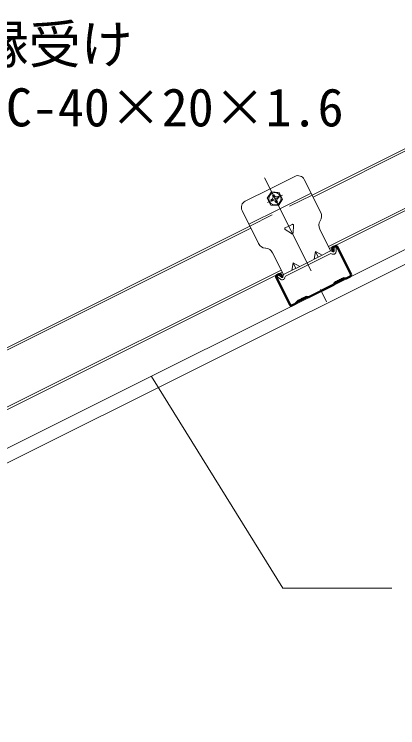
# Model space of a CAD drawing. Units: millimetres, scale not verified. Extents: x -2895 to 2955, y -2104 to 2057.
# Drawn here: x 1907 to 2183, y -1042 to -528 of the extents above; entities that cross this region are included whole.
import ezdxf
from ezdxf.enums import TextEntityAlignment as Align

# ---------------------------------------------------------------- set-up
doc = ezdxf.new("R2010")
doc.units = ezdxf.units.MM
doc.header["$LTSCALE"] = 15
doc.linetypes.add('CHAIN1', pattern=[8, 5, -1, 1, -1])
doc.linetypes.add('DASHED1', pattern=[1.8, 1.2, -0.6])
for name, color, linetype, lineweight in [('3-0_中心線', 4, 'CHAIN1', 9), ('3-2_野縁受け', 3, 'Continuous', 18), ('3-3_野縁', 2, 'Continuous', 25), ('3-6_文字', 7, 'Continuous', 18), ('3-8_パネル', 7, 'Continuous', 18), ('3-A_クリップ', 7, 'Continuous', 18), ('3-B_ビス', 4, 'Continuous', 9)]:
    doc.layers.add(name, color=color, linetype=linetype, lineweight=lineweight)
doc.styles.add('ＭＳ ゴシック', font='')
doc.styles.get('ＭＳ ゴシック').set_extended_font_data('MS Gothic')

msp = doc.modelspace()

# ---------------------------------------------------------------- linework, layer by layer
at = {"layer": '3-0_中心線'}
for p, q in [((2086.68, -646), (2131.45, -735.55)), ((2088.89, -663.84), (2099.63, -658.48))]:
    msp.add_line(p, q, dxfattribs=at)
at = {"layer": '3-2_野縁受け'}
for p, q in [((2120.91, -658.57), (2296.74, -570.65)), ((2121.63, -660), (2297.46, -572.08)), ((2132.72, -695.6), (2313.91, -605)), ((2133.43, -697.03), (2314.63, -606.43)), ((1849.9, -794.07), (2076.19, -680.93)), ((1850.62, -795.5), (2076.91, -682.36)), ((1867.04, -828.43), (2098.73, -712.59)), ((1869.58, -828.95), (2099.45, -714.02))]:
    msp.add_line(p, q, dxfattribs=at)
at = {"layer": '3-3_野縁'}
for p, q in [((2135.22, -698.37), (2135.67, -699.26)), ((2135.67, -699.26), (2136.39, -698.9)), ((2135.94, -698.01), (2136.39, -698.9)), ((2137.46, -695.01), (2136.12, -695.68)), ((2137.82, -695.73), (2136.48, -696.4)), ((2148.6, -715.72), (2138.76, -696.04)), ((2149.31, -715.36), (2139.47, -695.68)), ((2094.75, -718.04), (2104.59, -737.72)), ((2096.76, -715.36), (2095.42, -716.03)), ((2095.47, -717.69), (2105.31, -737.36)), ((2097.12, -716.08), (2095.78, -716.75)), ((2099.18, -717.51), (2098.73, -716.61)), ((2099.18, -717.51), (2099.89, -717.15)), ((2099.89, -717.15), (2099.45, -716.26)), ((2141.06, -719.57), (2140.98, -719.56)), ((2141.34, -719.43), (2141.39, -719.36)), ((2142.43, -719.65), (2142.35, -719.64)), ((2142.5, -718.85), (2142.42, -718.85)), ((2142.78, -718.71), (2142.82, -718.64)), ((2143.45, -719.14), (2143.5, -719.07)), ((2143.71, -718.13), (2145.41, -718.06)), ((2145.68, -718.85), (2143.74, -718.93)), ((2145.53, -718.04), (2148.28, -716.66)), ((2145.68, -718.85), (2148.64, -717.37)), ((2118.52, -731.54), (2136.01, -722.8)), ((2118.67, -732.36), (2136.57, -723.41)), ((2137.17, -721.4), (2136.1, -722.72)), ((2137.79, -721.9), (2136.57, -723.41)), ((2138.13, -721.8), (2138.05, -721.79)), ((2138.2, -721), (2138.12, -720.99)), ((2138.48, -720.86), (2138.53, -720.79)), ((2139.16, -721.28), (2139.2, -721.21)), ((2139.57, -721.08), (2139.48, -721.07)), ((2139.63, -720.28), (2139.55, -720.28)), ((2139.91, -720.14), (2139.96, -720.07)), ((2140.59, -720.57), (2140.64, -720.5)), ((2141, -720.36), (2140.92, -720.36)), ((2142.02, -719.85), (2142.07, -719.78)), ((2110.16, -734.9), (2109.09, -736.22)), ((2111.19, -734.5), (2111.11, -734.5)), ((2111.47, -734.36), (2111.51, -734.3)), ((2112.15, -734.79), (2112.19, -734.72)), ((2112.55, -734.59), (2112.47, -734.58)), ((2112.62, -733.79), (2112.54, -733.78)), ((2112.9, -733.65), (2112.94, -733.58)), ((2113.58, -734.07), (2113.62, -734)), ((2113.98, -733.87), (2113.9, -733.86)), ((2114.05, -733.07), (2113.97, -733.07)), ((2114.33, -732.93), (2114.38, -732.86)), ((2115.01, -733.36), (2115.05, -733.29)), ((2115.42, -733.16), (2115.33, -733.15)), ((2115.48, -732.36), (2115.4, -732.35)), ((2115.76, -732.22), (2115.81, -732.15)), ((2116.44, -732.64), (2116.49, -732.57)), ((2116.7, -731.63), (2118.4, -731.57)), ((2116.73, -732.43), (2118.67, -732.36)), ((2106.24, -737.68), (2109, -736.3)), ((2106.6, -738.39), (2109.56, -736.91)), ((2109.56, -736.91), (2110.78, -735.4)), ((2111.12, -735.3), (2111.04, -735.29))]:
    msp.add_line(p, q, dxfattribs=at)
for centre, radius, start, end in [((2137.01, -697.47), 2, 116.565, 206.5651), ((2137.01, -697.47), 1.2, 116.565, 206.5651), ((2138.13, -696.36), 1.5, 26.565, 116.565), ((2138.13, -696.36), 0.7, 26.565, 116.565), ((2096.09, -717.37), 1.5, 116.565, 206.5651), ((2096.09, -717.37), 0.7, 116.565, 206.5651), ((2097.66, -717.15), 2, 26.565, 116.565), ((2097.66, -717.15), 1.2, 26.565, 116.565), ((2140.89, -720.66), 1.1, 85.0891, 116.565), ((2141.09, -719.27), 0.3, 265.0891, 328.041), ((2142.32, -719.94), 1.1, 85.0891, 148.041), ((2142.32, -719.94), 0.3, 85.0891, 148.041), ((2142.52, -718.55), 1.1, 265.0891, 328.041), ((2142.52, -718.55), 0.3, 265.0891, 328.041), ((2143.75, -719.23), 1.1, 92.1185, 148.041), ((2143.75, -719.23), 0.3, 92.1185, 148.041), ((2145.4, -717.76), 0.3, 272.1185, 296.565), ((2145.4, -717.76), 1.1, 272.1185, 296.565), ((2147.97, -716.03), 0.7, 296.565, 26.565), ((2147.97, -716.03), 1.5, 296.565, 26.565), ((2135.87, -722.53), 0.3, 296.565, 321.0116), ((2135.87, -722.53), 1.1, 296.9491, 321.0116), ((2138.03, -722.09), 1.1, 85.0891, 141.0116), ((2138.03, -722.09), 0.3, 85.0891, 141.0116), ((2138.23, -720.7), 1.1, 265.0891, 328.041), ((2138.23, -720.7), 0.3, 265.0891, 328.041), ((2139.46, -721.37), 1.1, 85.0891, 148.041), ((2139.46, -721.37), 0.3, 85.0891, 148.041), ((2139.66, -719.98), 1.1, 265.0891, 328.041), ((2139.66, -719.98), 0.3, 265.0891, 328.041), ((2140.89, -720.66), 1.1, 116.565, 148.041), ((2140.89, -720.66), 0.3, 116.565, 148.041), ((2140.89, -720.66), 0.3, 85.0891, 116.565), ((2141.09, -719.27), 1.1, 265.0891, 328.041), ((2111.02, -735.59), 1.1, 85.0891, 141.0116), ((2111.22, -734.21), 1.1, 265.0891, 328.041), ((2111.22, -734.21), 0.3, 265.0891, 328.041), ((2112.45, -734.88), 1.1, 85.0891, 148.041), ((2112.45, -734.88), 0.3, 85.0891, 148.041), ((2112.65, -733.49), 1.1, 265.0891, 328.041), ((2112.65, -733.49), 0.3, 265.0891, 328.041), ((2113.88, -734.16), 1.1, 116.565, 148.041), ((2113.88, -734.16), 1.1, 85.0891, 116.565), ((2113.88, -734.16), 0.3, 116.565, 148.041), ((2113.88, -734.16), 0.3, 85.0891, 116.565), ((2114.08, -732.77), 1.1, 265.0891, 328.041), ((2114.08, -732.77), 0.3, 265.0891, 328.041), ((2115.31, -733.45), 1.1, 85.0891, 148.041), ((2115.31, -733.45), 0.3, 85.0891, 148.041), ((2115.51, -732.06), 1.1, 265.0891, 328.041), ((2115.51, -732.06), 0.3, 265.0891, 328.041), ((2116.74, -732.73), 1.1, 92.1185, 148.041), ((2116.74, -732.73), 0.3, 92.1185, 148.041), ((2118.39, -731.27), 0.3, 272.1185, 296.565), ((2118.39, -731.27), 1.1, 272.1185, 296.181), ((2105.93, -737.05), 1.5, 206.5651, 296.565), ((2105.93, -737.05), 0.7, 206.5651, 296.565), ((2108.86, -736.04), 0.3, 296.565, 321.0116), ((2108.86, -736.04), 1.1, 296.565, 321.0116), ((2111.02, -735.59), 0.3, 85.0891, 141.0116)]:
    msp.add_arc(centre, radius, start, end, dxfattribs=at)
at = {"layer": '3-6_文字'}
for q in [(2005.34, -789.14), (2178.32, -941.79)]:
    msp.add_line((2099.92, -941.79), q, dxfattribs=at)
at = {"layer": '3-8_パネル'}
for p, q in [((270.18, -1656.6), (2617.15, -483.12)), ((274.43, -1665.1), (2621.4, -491.62))]:
    msp.add_line(p, q, dxfattribs=at)
at = {"layer": '3-A_クリップ'}
for p, q in [((2108.57, -645.06), (2090.68, -654)), ((2115.28, -647.3), (2127.17, -671.09)), ((2072.79, -662.95), (2090.68, -654)), ((2120.2, -657.13), (2097.84, -668.32)), ((2070.56, -669.66), (2082.45, -693.45)), ((2075.48, -679.5), (2097.84, -668.32)), ((2126.87, -677), (2126.76, -677.17)), ((2106.11, -686.32), (2101.6, -683.34)), ((2101.68, -682.05), (2104.1, -680.84)), ((2106.51, -679.63), (2104.1, -680.84)), ((2107.27, -685.74), (2107.6, -680.35)), ((2126.46, -683.07), (2134.33, -698.82)), ((2087.36, -696.75), (2087.56, -696.77)), ((2134.33, -698.81), (2117.34, -707.31)), ((2136.07, -699.5), (2134.33, -698.81)), ((2136.75, -696.05), (2138.35, -696.05)), ((2136.75, -699.04), (2136.75, -696.05)), ((2138.35, -699.03), (2138.35, -696.05)), ((2092.47, -700.06), (2100.34, -715.81)), ((2134.41, -700.57), (2118.05, -708.74)), ((2123.38, -699.29), (2122.48, -704.74)), ((2123.38, -699.29), (2128.29, -701.83)), ((2123.38, -699.29), (2125.39, -703.29)), ((2135.48, -700.99), (2134.41, -700.57)), ((2100.34, -715.81), (2117.33, -707.31)), ((2101.7, -716.92), (2118.05, -708.74)), ((2107.28, -707.34), (2106.38, -712.79)), ((2107.28, -707.34), (2109.29, -711.34)), ((2107.28, -707.34), (2112.19, -709.88)), ((2096.68, -716.09), (2095.72, -717.36)), ((2098.1, -719.16), (2095.72, -717.36)), ((2099.07, -717.88), (2096.68, -716.09)), ((2099.85, -717.61), (2100.34, -715.81)), ((2101.39, -718.03), (2101.7, -716.92))]:
    msp.add_line(p, q, dxfattribs=at)
at = {"layer": '3-A_クリップ', "linetype": 'DASHED1'}
for p in [(2120.91, -658.57), (2076.19, -680.93)]:
    msp.add_line(p, (2098.55, -669.75), dxfattribs=at)
at = {"layer": '3-A_クリップ'}
for centre, radius, start, end in [((2110.8, -649.53), 5, 26.565, 116.565), ((2075.03, -667.42), 5, 116.565, 206.5651), ((2121.81, -673.77), 6, 327.5282, 26.565), ((2131.82, -680.39), 6, 147.5282, 206.5651), ((2102.02, -682.72), 0.75, 116.565, 236.5651), ((2106.85, -680.3), 0.75, 356.565, 116.565), ((2106.52, -685.69), 0.75, 236.5651, 356.565), ((2087.82, -690.77), 6, 206.5651, 265.6019), ((2087.1, -702.75), 6, 26.565, 85.6019), ((2136.25, -699.04), 2.1, 248.4069, 0.065), ((2136.25, -699.04), 0.5, 248.4069, 0.065), ((2099.37, -717.48), 2.1, 233.0651, 344.7232), ((2099.37, -717.48), 0.5, 233.0651, 344.7232)]:
    msp.add_arc(centre, radius, start, end, dxfattribs=at)
at = {"layer": '3-B_ビス'}
for p, q in [((2091.76, -656.26), (2088.73, -660.85)), ((2091.76, -656.26), (2097.25, -656.59)), ((2097.25, -656.59), (2099.71, -661.51)), ((2088.73, -660.85), (2091.19, -665.77)), ((2091.32, -661.96), (2091.84, -661.7)), ((2091.86, -663.03), (2092.38, -662.77)), ((2092.36, -658.82), (2092.61, -659.32)), ((2093.44, -658.28), (2093.8, -659.01)), ((2093.44, -658.28), (2093.69, -658.78)), ((2096.07, -663.54), (2095.7, -662.81)), ((2096.07, -663.54), (2095.82, -663.04)), ((2096.58, -659.33), (2096.05, -659.59)), ((2097.11, -660.4), (2096.59, -660.67)), ((2096.68, -666.1), (2099.71, -661.51)), ((2096.68, -666.1), (2091.19, -665.77)), ((2094.99, -664.08), (2094.75, -663.58))]:
    msp.add_line(p, q, dxfattribs=at)
msp.add_circle((2094.22, -661.18), 4.4, dxfattribs=at)
for centre, radius, start, end in [((2094.22, -661.18), 3, 195.0281, 218.0784), ((2091.27, -660.2), 1.6, 290.928, 33.2385), ((2094.22, -661.18), 3, 105.0281, 128.102), ((2093.24, -664.13), 1.6, 19.8916, 122.202), ((2095.2, -658.23), 1.6, 199.8916, 302.202), ((2097.16, -662.16), 1.6, 110.928, 213.2385), ((2094.22, -661.18), 3, 15.0517, 38.102), ((2094.22, -661.18), 3, 285.0281, 308.102)]:
    msp.add_arc(centre, radius, start, end, dxfattribs=at)

# ---------------------------------------------------------------- texts
at = {"layer": '3-6_文字', "style": 'ＭＳ ゴシック'}
for s, p in [('野縁受け', (1841.88, -571.91)), ('：C-40×20×1.6', (1863.02, -617.31))]:
    msp.add_text(s, height=27.49, dxfattribs=at).set_placement(p, align=Align.BOTTOM_LEFT)

doc.saveas('drawing.dxf')
